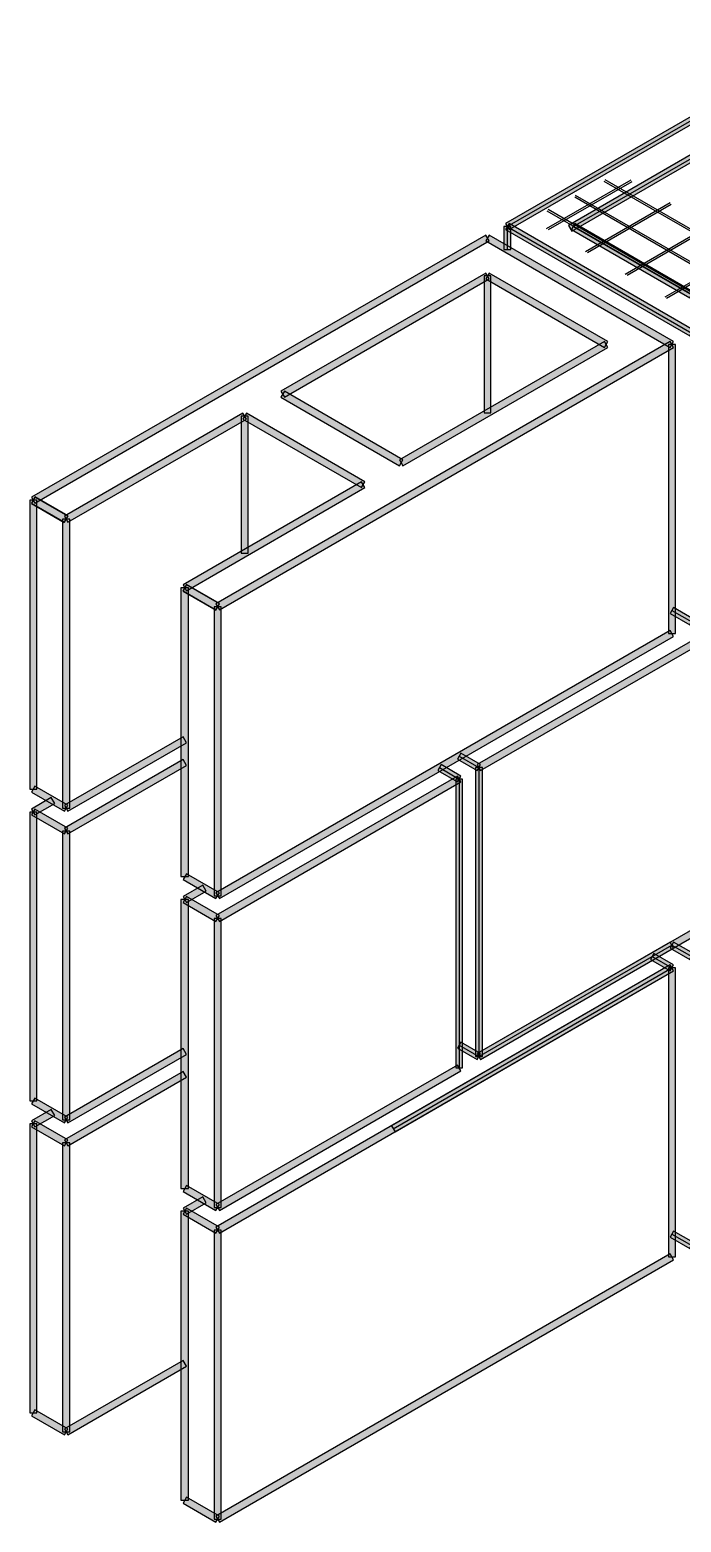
# Model space of a CAD drawing. Extents: x 0 to 119, y 0 to 84.
# Drawn here: x 37.709 to 39.422, y 32.636 to 36.561 of the extents above; entities that cross this region are included whole.
import ezdxf

# ---------------------------------------------------------------- set-up
doc = ezdxf.new("R2010")
doc.units = 0
doc.header["$MEASUREMENT"] = 0
doc.layers.add('10', color=252, linetype='CONTINUOUS')
doc.layers.add('12', color=170, linetype='CONTINUOUS')

msp = doc.modelspace()

# ---------------------------------------------------------------- linework, layer by layer
at = {"layer": '10', "color": 252, "linetype": 'Continuous'}
for p, q in [((38.965098, 36.043322), (40.316098, 36.823322)), ((39.138303, 36.043322), (39.677201, 36.354455)), ((38.965098, 36.043322), (39.450072, 35.763322)), ((38.965098, 36.043322), (39.450072, 35.763322)), ((38.965098, 36.043322), (38.965098, 35.983322)), ((39.138303, 36.043322), (39.450072, 35.863322)), ((39.398111, 35.033322), (39.450072, 35.003322)), ((38.786473, 34.620193), (38.838434, 34.590193)), ((38.838434, 34.650193), (38.890396, 34.620193)), ((38.890396, 34.620193), (38.890396, 33.860193)), ((38.838434, 34.590193), (38.838434, 33.830193)), ((38.890396, 33.860193), (39.398111, 34.153322)), ((39.398111, 34.153322), (39.450072, 34.123322)), ((39.346149, 34.123322), (39.398111, 34.093322)), ((38.665229, 33.670193), (39.398111, 34.093322)), ((38.838434, 33.890193), (38.890396, 33.860193)), ((39.398111, 33.393322), (39.450072, 33.363322))]:
    msp.add_line(p, q, dxfattribs=at)
for points in [[(40.320598, 36.815528), (40.311598, 36.831116), (38.960598, 36.051116), (38.969598, 36.035528), (40.320598, 36.815528)], [(39.691004, 36.352032), (39.682004, 36.36762), (39.125786, 36.046488), (39.134786, 36.030899), (39.691004, 36.352032)], [(38.974098, 36.043322), (38.956098, 36.043322), (38.956098, 35.983322), (38.974098, 35.983322), (38.974098, 36.043322)], [(39.445572, 35.755528), (39.454572, 35.771116), (38.969598, 36.051116), (38.960598, 36.035528), (39.445572, 35.755528)], [(39.445572, 35.855528), (39.454572, 35.871116), (39.142803, 36.051116), (39.133803, 36.035528), (39.445572, 35.855528)], [(38.917637, 36.005528), (38.908637, 36.021116), (37.713688, 35.331212), (37.722688, 35.315624), (38.917637, 36.005528)], [(39.393611, 35.725528), (39.402611, 35.741116), (38.917637, 36.021116), (38.908637, 36.005528), (39.393611, 35.725528)], [(38.917637, 35.905528), (38.908637, 35.921116), (38.369739, 35.609984), (38.378739, 35.594395), (38.917637, 35.905528)], [(39.220406, 35.725528), (39.229406, 35.741116), (38.917637, 35.921116), (38.908637, 35.905528), (39.220406, 35.725528)], [(38.922137, 35.913322), (38.904137, 35.913322), (38.904137, 35.553322), (38.922137, 35.553322), (38.922137, 35.913322)], [(38.198662, 35.051212), (38.207662, 35.035624), (39.402611, 35.725528), (39.393611, 35.741116), (38.198662, 35.051212)], [(38.681509, 35.429984), (38.690509, 35.414395), (39.229406, 35.725528), (39.220406, 35.741116), (38.681509, 35.429984)], [(39.407111, 35.733322), (39.389111, 35.733322), (39.389111, 34.973322), (39.407111, 34.973322), (39.407111, 35.733322)], [(38.378739, 35.609984), (38.369739, 35.594395), (38.681509, 35.414395), (38.690509, 35.429984), (38.378739, 35.609984)], [(37.800291, 35.281212), (37.809291, 35.265624), (38.278739, 35.53666), (38.269739, 35.552249), (37.800291, 35.281212)], [(38.283239, 35.544455), (38.265239, 35.544455), (38.265239, 35.184455), (38.283239, 35.184455), (38.283239, 35.544455)], [(38.278739, 35.552249), (38.269739, 35.53666), (38.581509, 35.35666), (38.590509, 35.372249), (38.278739, 35.552249)], [(38.590509, 35.35666), (38.581509, 35.372249), (38.11206, 35.101212), (38.12106, 35.085624), (38.590509, 35.35666)], [(37.799791, 35.264758), (37.809791, 35.282078), (37.723188, 35.332078), (37.713188, 35.314758), (37.799791, 35.264758)], [(37.800291, 35.265624), (37.809291, 35.281212), (37.722688, 35.331212), (37.713688, 35.315624), (37.800291, 35.265624)], [(37.727188, 35.323418), (37.709188, 35.323418), (37.709188, 34.563418), (37.727188, 34.563418), (37.727188, 35.323418)], [(37.814791, 35.273418), (37.794791, 35.273418), (37.794791, 34.513418), (37.814791, 34.513418), (37.814791, 35.273418)], [(38.12656, 35.093418), (38.10656, 35.093418), (38.10656, 34.333418), (38.12656, 34.333418), (38.12656, 35.093418)], [(38.198162, 35.034758), (38.208162, 35.052078), (38.12156, 35.102078), (38.11156, 35.084758), (38.198162, 35.034758)], [(38.198662, 35.035624), (38.207662, 35.051212), (38.12106, 35.101212), (38.11206, 35.085624), (38.198662, 35.035624)], [(38.194162, 34.283418), (38.212162, 34.283418), (38.212162, 35.043418), (38.194162, 35.043418), (38.194162, 34.283418)], [(39.402611, 35.041116), (39.393611, 35.025528), (39.445572, 34.995528), (39.454572, 35.011116), (39.402611, 35.041116)], [(39.402611, 34.965528), (39.393611, 34.981116), (38.198662, 34.291212), (38.207662, 34.275624), (39.402611, 34.965528)], [(38.885896, 34.627987), (38.894896, 34.612398), (39.506534, 34.965528), (39.497534, 34.981116), (38.885896, 34.627987)], [(38.12106, 34.685624), (38.11206, 34.701212), (37.800291, 34.521212), (37.809291, 34.505624), (38.12106, 34.685624)], [(37.800291, 34.461212), (37.809291, 34.445624), (38.12106, 34.625624), (38.11206, 34.641212), (37.800291, 34.461212)], [(38.833934, 34.582398), (38.842934, 34.597987), (38.790973, 34.627987), (38.781973, 34.612398), (38.833934, 34.582398)], [(38.885896, 34.612398), (38.894896, 34.627987), (38.842934, 34.657987), (38.833934, 34.642398), (38.885896, 34.612398)], [(38.899396, 34.620193), (38.881396, 34.620193), (38.881396, 33.860193), (38.899396, 33.860193), (38.899396, 34.620193)], [(38.899396, 34.620193), (38.881396, 34.620193), (38.881396, 33.860193), (38.899396, 33.860193), (38.899396, 34.620193)], [(38.198662, 34.231212), (38.207662, 34.215624), (38.842934, 34.582398), (38.833934, 34.597987), (38.198662, 34.231212)], [(38.847434, 34.590193), (38.829434, 34.590193), (38.829434, 33.830193), (38.847434, 33.830193), (38.847434, 34.590193)], [(38.847434, 34.590193), (38.829434, 34.590193), (38.829434, 33.830193), (38.847434, 33.830193), (38.847434, 34.590193)], [(37.722688, 34.571212), (37.713688, 34.555624), (37.800291, 34.505624), (37.809291, 34.521212), (37.722688, 34.571212)], [(37.722688, 34.571212), (37.713688, 34.555624), (37.800291, 34.505624), (37.809291, 34.521212), (37.722688, 34.571212)], [(37.77465, 34.525624), (37.76565, 34.541212), (37.713688, 34.511212), (37.722688, 34.495624), (37.77465, 34.525624)], [(37.727188, 34.503418), (37.709188, 34.503418), (37.709188, 33.743418), (37.727188, 33.743418), (37.727188, 34.503418)], [(37.800291, 34.445624), (37.809291, 34.461212), (37.722688, 34.511212), (37.713688, 34.495624), (37.800291, 34.445624)], [(37.814791, 34.453418), (37.794791, 34.453418), (37.794791, 33.693418), (37.814791, 33.693418), (37.814791, 34.453418)], [(38.12106, 34.341212), (38.11206, 34.325624), (38.198662, 34.275624), (38.207662, 34.291212), (38.12106, 34.341212)], [(38.12106, 34.341212), (38.11206, 34.325624), (38.198662, 34.275624), (38.207662, 34.291212), (38.12106, 34.341212)], [(38.173021, 34.295624), (38.164021, 34.311212), (38.11206, 34.281212), (38.12106, 34.265624), (38.173021, 34.295624)], [(38.12656, 34.273418), (38.10656, 34.273418), (38.10656, 33.513418), (38.12656, 33.513418), (38.12656, 34.273418)], [(38.198662, 34.215624), (38.207662, 34.231212), (38.12106, 34.281212), (38.11206, 34.265624), (38.198662, 34.215624)], [(38.194162, 33.463418), (38.212162, 33.463418), (38.212162, 34.223418), (38.194162, 34.223418), (38.194162, 33.463418)], [(38.194162, 33.463418), (38.212162, 33.463418), (38.212162, 34.223418), (38.194162, 34.223418), (38.194162, 33.463418)], [(38.885896, 33.867987), (38.894896, 33.852398), (39.506534, 34.205528), (39.497534, 34.221116), (38.885896, 33.867987)], [(38.885896, 33.867987), (38.894896, 33.852398), (39.402611, 34.145528), (39.393611, 34.161116), (38.885896, 33.867987)], [(38.885896, 33.867987), (38.894896, 33.852398), (39.402611, 34.145528), (39.393611, 34.161116), (38.885896, 33.867987)], [(39.445572, 34.115528), (39.454572, 34.131116), (39.402611, 34.161116), (39.393611, 34.145528), (39.445572, 34.115528)], [(39.393611, 34.085528), (39.402611, 34.101116), (39.350649, 34.131116), (39.341649, 34.115528), (39.393611, 34.085528)], [(38.198662, 33.411212), (38.207662, 33.395624), (39.402611, 34.085528), (39.393611, 34.101116), (38.198662, 33.411212)], [(38.660729, 33.677987), (38.669729, 33.662398), (39.402611, 34.085528), (39.393611, 34.101116), (38.660729, 33.677987)], [(38.660729, 33.677987), (38.669729, 33.662398), (39.402611, 34.085528), (39.393611, 34.101116), (38.660729, 33.677987)], [(39.389111, 33.333322), (39.407111, 33.333322), (39.407111, 34.093322), (39.389111, 34.093322), (39.389111, 33.333322)], [(39.407111, 34.093322), (39.389111, 34.093322), (39.389111, 33.333322), (39.407111, 33.333322), (39.407111, 34.093322)], [(39.407111, 34.093322), (39.389111, 34.093322), (39.389111, 33.333322), (39.407111, 33.333322), (39.407111, 34.093322)], [(38.12106, 33.865624), (38.11206, 33.881212), (37.800291, 33.701212), (37.809291, 33.685624), (38.12106, 33.865624)], [(38.885896, 33.852398), (38.894896, 33.867987), (38.842934, 33.897987), (38.833934, 33.882398), (38.885896, 33.852398)], [(38.842934, 33.822398), (38.833934, 33.837987), (38.198662, 33.471212), (38.207662, 33.455624), (38.842934, 33.822398)], [(37.800291, 33.641212), (37.809291, 33.625624), (38.12106, 33.805624), (38.11206, 33.821212), (37.800291, 33.641212)], [(37.722688, 33.751212), (37.713688, 33.735624), (37.800291, 33.685624), (37.809291, 33.701212), (37.722688, 33.751212)], [(37.722688, 33.751212), (37.713688, 33.735624), (37.800291, 33.685624), (37.809291, 33.701212), (37.722688, 33.751212)], [(37.77465, 33.705624), (37.76565, 33.721212), (37.713688, 33.691212), (37.722688, 33.675624), (37.77465, 33.705624)], [(37.727188, 33.683418), (37.709188, 33.683418), (37.709188, 32.923418), (37.727188, 32.923418), (37.727188, 33.683418)], [(37.727188, 33.683418), (37.709188, 33.683418), (37.709188, 32.923418), (37.727188, 32.923418), (37.727188, 33.683418)], [(37.800291, 33.625624), (37.809291, 33.641212), (37.722688, 33.691212), (37.713688, 33.675624), (37.800291, 33.625624)], [(37.800291, 33.625624), (37.809291, 33.641212), (37.722688, 33.691212), (37.713688, 33.675624), (37.800291, 33.625624)], [(37.814791, 33.633418), (37.794791, 33.633418), (37.794791, 32.873418), (37.814791, 32.873418), (37.814791, 33.633418)], [(37.814791, 33.633418), (37.794791, 33.633418), (37.794791, 32.873418), (37.814791, 32.873418), (37.814791, 33.633418)], [(38.12106, 33.521212), (38.11206, 33.505624), (38.198662, 33.455624), (38.207662, 33.471212), (38.12106, 33.521212)], [(38.173021, 33.475624), (38.164021, 33.491212), (38.11206, 33.461212), (38.12106, 33.445624), (38.173021, 33.475624)], [(38.12656, 33.453418), (38.10656, 33.453418), (38.10656, 32.693418), (38.12656, 32.693418), (38.12656, 33.453418)], [(38.12656, 33.453418), (38.10656, 33.453418), (38.10656, 32.693418), (38.12656, 32.693418), (38.12656, 33.453418)], [(38.198662, 33.395624), (38.207662, 33.411212), (38.12106, 33.461212), (38.11206, 33.445624), (38.198662, 33.395624)], [(38.198662, 33.395624), (38.207662, 33.411212), (38.12106, 33.461212), (38.11206, 33.445624), (38.198662, 33.395624)], [(38.194162, 32.643418), (38.212162, 32.643418), (38.212162, 33.403418), (38.194162, 33.403418), (38.194162, 32.643418)], [(38.194162, 32.643418), (38.212162, 32.643418), (38.212162, 33.403418), (38.194162, 33.403418), (38.194162, 32.643418)], [(39.402611, 33.401116), (39.393611, 33.385528), (39.445572, 33.355528), (39.454572, 33.371116), (39.402611, 33.401116)], [(39.402611, 33.325528), (39.393611, 33.341116), (38.198662, 32.651212), (38.207662, 32.635624), (39.402611, 33.325528)], [(38.12106, 33.045624), (38.11206, 33.061212), (37.800291, 32.881212), (37.809291, 32.865624), (38.12106, 33.045624)], [(38.12106, 33.045624), (38.11206, 33.061212), (37.800291, 32.881212), (37.809291, 32.865624), (38.12106, 33.045624)], [(37.722688, 32.931212), (37.713688, 32.915624), (37.800291, 32.865624), (37.809291, 32.881212), (37.722688, 32.931212)], [(37.722688, 32.931212), (37.713688, 32.915624), (37.800291, 32.865624), (37.809291, 32.881212), (37.722688, 32.931212)], [(37.722688, 32.931212), (37.713688, 32.915624), (37.800291, 32.865624), (37.809291, 32.881212), (37.722688, 32.931212)], [(38.12106, 32.701212), (38.11206, 32.685624), (38.198662, 32.635624), (38.207662, 32.651212), (38.12106, 32.701212)], [(38.12106, 32.701212), (38.11206, 32.685624), (38.198662, 32.635624), (38.207662, 32.651212), (38.12106, 32.701212)]]:
    msp.add_lwpolyline(points, dxfattribs=at)
for points in [[(40.320598, 36.815528), (40.311598, 36.831116), (38.960598, 36.051116)], [(40.320598, 36.815528), (38.960598, 36.051116), (38.969598, 36.035528)], [(40.320598, 36.815528), (38.969598, 36.035528), (40.320598, 36.815528)], [(39.691004, 36.352032), (39.682004, 36.36762), (39.125786, 36.046488)], [(39.691004, 36.352032), (39.125786, 36.046488), (39.134786, 36.030899)], [(39.691004, 36.352032), (39.134786, 36.030899), (39.691004, 36.352032)], [(38.974098, 36.043322), (38.956098, 36.043322), (38.956098, 35.983322)], [(38.974098, 36.043322), (38.956098, 35.983322), (38.974098, 35.983322)], [(39.445572, 35.755528), (38.969598, 36.051116), (38.960598, 36.035528)], [(39.445572, 35.755528), (38.960598, 36.035528), (39.445572, 35.755528)], [(39.445572, 35.755528), (39.454572, 35.771116), (38.969598, 36.051116)], [(38.974098, 36.043322), (38.974098, 35.983322), (38.974098, 36.043322)], [(39.445572, 35.855528), (39.142803, 36.051116), (39.133803, 36.035528)], [(39.445572, 35.855528), (39.133803, 36.035528), (39.445572, 35.855528)], [(39.445572, 35.855528), (39.454572, 35.871116), (39.142803, 36.051116)], [(38.917637, 36.005528), (38.908637, 36.021116), (37.713688, 35.331212)], [(38.917637, 36.005528), (37.713688, 35.331212), (37.722688, 35.315624)], [(38.917637, 36.005528), (37.722688, 35.315624), (38.917637, 36.005528)], [(39.393611, 35.725528), (38.917637, 36.021116), (38.908637, 36.005528)], [(39.393611, 35.725528), (38.908637, 36.005528), (39.393611, 35.725528)], [(39.393611, 35.725528), (39.402611, 35.741116), (38.917637, 36.021116)], [(38.917637, 35.905528), (38.908637, 35.921116), (38.369739, 35.609984)], [(39.220406, 35.725528), (38.917637, 35.921116), (38.908637, 35.905528)], [(39.220406, 35.725528), (39.229406, 35.741116), (38.917637, 35.921116)], [(38.917637, 35.905528), (38.369739, 35.609984), (38.378739, 35.594395)], [(38.917637, 35.905528), (38.378739, 35.594395), (38.917637, 35.905528)], [(38.922137, 35.913322), (38.904137, 35.913322), (38.904137, 35.553322)], [(38.922137, 35.913322), (38.904137, 35.553322), (38.922137, 35.553322)], [(39.220406, 35.725528), (38.908637, 35.905528), (39.220406, 35.725528)], [(38.922137, 35.913322), (38.922137, 35.553322), (38.922137, 35.913322)], [(38.198662, 35.051212), (39.402611, 35.725528), (39.393611, 35.741116)], [(38.198662, 35.051212), (39.393611, 35.741116), (38.198662, 35.051212)], [(38.198662, 35.051212), (38.207662, 35.035624), (39.402611, 35.725528)], [(38.681509, 35.429984), (39.229406, 35.725528), (39.220406, 35.741116)], [(38.681509, 35.429984), (39.220406, 35.741116), (38.681509, 35.429984)], [(38.681509, 35.429984), (38.690509, 35.414395), (39.229406, 35.725528)], [(39.407111, 35.733322), (39.389111, 35.733322), (39.389111, 34.973322)], [(39.407111, 35.733322), (39.389111, 34.973322), (39.407111, 34.973322)], [(39.407111, 35.733322), (39.407111, 34.973322), (39.407111, 35.733322)], [(38.378739, 35.609984), (38.369739, 35.594395), (38.681509, 35.414395)], [(38.378739, 35.609984), (38.681509, 35.414395), (38.690509, 35.429984)], [(38.378739, 35.609984), (38.690509, 35.429984), (38.378739, 35.609984)], [(37.800291, 35.281212), (38.278739, 35.53666), (38.269739, 35.552249)], [(37.800291, 35.281212), (38.269739, 35.552249), (37.800291, 35.281212)], [(37.800291, 35.281212), (37.809291, 35.265624), (38.278739, 35.53666)], [(38.283239, 35.544455), (38.265239, 35.544455), (38.265239, 35.184455)], [(38.283239, 35.544455), (38.265239, 35.184455), (38.283239, 35.184455)], [(38.278739, 35.552249), (38.269739, 35.53666), (38.581509, 35.35666)], [(38.278739, 35.552249), (38.581509, 35.35666), (38.590509, 35.372249)], [(38.278739, 35.552249), (38.590509, 35.372249), (38.278739, 35.552249)], [(38.283239, 35.544455), (38.283239, 35.184455), (38.283239, 35.544455)], [(38.590509, 35.35666), (38.581509, 35.372249), (38.11206, 35.101212)], [(37.799791, 35.264758), (37.723188, 35.332078), (37.713188, 35.314758)], [(37.800291, 35.265624), (37.722688, 35.331212), (37.713688, 35.315624)], [(37.800291, 35.265624), (37.809291, 35.281212), (37.722688, 35.331212)], [(37.799791, 35.264758), (37.809791, 35.282078), (37.723188, 35.332078)], [(38.590509, 35.35666), (38.11206, 35.101212), (38.12106, 35.085624)], [(38.590509, 35.35666), (38.12106, 35.085624), (38.590509, 35.35666)], [(37.727188, 35.323418), (37.709188, 35.323418), (37.709188, 34.563418)], [(37.727188, 35.323418), (37.709188, 34.563418), (37.727188, 34.563418)], [(37.799791, 35.264758), (37.713188, 35.314758), (37.799791, 35.264758)], [(37.800291, 35.265624), (37.713688, 35.315624), (37.800291, 35.265624)], [(37.727188, 35.323418), (37.727188, 34.563418), (37.727188, 35.323418)], [(37.814791, 35.273418), (37.794791, 35.273418), (37.794791, 34.513418)], [(37.814791, 35.273418), (37.794791, 34.513418), (37.814791, 34.513418)], [(37.814791, 35.273418), (37.814791, 34.513418), (37.814791, 35.273418)], [(38.12656, 35.093418), (38.10656, 35.093418), (38.10656, 34.333418)], [(38.12656, 35.093418), (38.10656, 34.333418), (38.12656, 34.333418)], [(38.198162, 35.034758), (38.12156, 35.102078), (38.11156, 35.084758)], [(38.198662, 35.035624), (38.12106, 35.101212), (38.11206, 35.085624)], [(38.198662, 35.035624), (38.207662, 35.051212), (38.12106, 35.101212)], [(38.198162, 35.034758), (38.208162, 35.052078), (38.12156, 35.102078)], [(38.12656, 35.093418), (38.12656, 34.333418), (38.12656, 35.093418)], [(38.198162, 35.034758), (38.11156, 35.084758), (38.198162, 35.034758)], [(38.198662, 35.035624), (38.11206, 35.085624), (38.198662, 35.035624)], [(38.194162, 34.283418), (38.212162, 34.283418), (38.212162, 35.043418)], [(38.194162, 34.283418), (38.212162, 35.043418), (38.194162, 35.043418)], [(38.194162, 34.283418), (38.194162, 35.043418), (38.194162, 34.283418)], [(39.402611, 35.041116), (39.393611, 35.025528), (39.445572, 34.995528)], [(39.402611, 35.041116), (39.445572, 34.995528), (39.454572, 35.011116)], [(39.402611, 35.041116), (39.454572, 35.011116), (39.402611, 35.041116)], [(39.402611, 34.965528), (39.393611, 34.981116), (38.198662, 34.291212)], [(38.885896, 34.627987), (39.506534, 34.965528), (39.497534, 34.981116)], [(38.885896, 34.627987), (39.497534, 34.981116), (38.885896, 34.627987)], [(39.402611, 34.965528), (38.198662, 34.291212), (38.207662, 34.275624)], [(39.402611, 34.965528), (38.207662, 34.275624), (39.402611, 34.965528)], [(38.885896, 34.627987), (38.894896, 34.612398), (39.506534, 34.965528)], [(38.12106, 34.685624), (38.11206, 34.701212), (37.800291, 34.521212)], [(38.12106, 34.685624), (37.800291, 34.521212), (37.809291, 34.505624)], [(38.12106, 34.685624), (37.809291, 34.505624), (38.12106, 34.685624)], [(37.800291, 34.461212), (38.12106, 34.625624), (38.11206, 34.641212)], [(37.800291, 34.461212), (38.11206, 34.641212), (37.800291, 34.461212)], [(37.800291, 34.461212), (37.809291, 34.445624), (38.12106, 34.625624)], [(38.833934, 34.582398), (38.790973, 34.627987), (38.781973, 34.612398)], [(38.833934, 34.582398), (38.842934, 34.597987), (38.790973, 34.627987)], [(38.885896, 34.612398), (38.842934, 34.657987), (38.833934, 34.642398)], [(38.885896, 34.612398), (38.833934, 34.642398), (38.885896, 34.612398)], [(38.885896, 34.612398), (38.894896, 34.627987), (38.842934, 34.657987)], [(38.899396, 34.620193), (38.881396, 34.620193), (38.881396, 33.860193)], [(38.899396, 34.620193), (38.881396, 33.860193), (38.899396, 33.860193)], [(38.899396, 34.620193), (38.881396, 34.620193), (38.881396, 33.860193)], [(38.899396, 34.620193), (38.881396, 33.860193), (38.899396, 33.860193)], [(38.899396, 34.620193), (38.899396, 33.860193), (38.899396, 34.620193)], [(38.899396, 34.620193), (38.899396, 33.860193), (38.899396, 34.620193)], [(38.198662, 34.231212), (38.842934, 34.582398), (38.833934, 34.597987)], [(38.198662, 34.231212), (38.833934, 34.597987), (38.198662, 34.231212)], [(38.198662, 34.231212), (38.207662, 34.215624), (38.842934, 34.582398)], [(38.833934, 34.582398), (38.781973, 34.612398), (38.833934, 34.582398)], [(38.847434, 34.590193), (38.829434, 34.590193), (38.829434, 33.830193)], [(38.847434, 34.590193), (38.829434, 33.830193), (38.847434, 33.830193)], [(38.847434, 34.590193), (38.829434, 34.590193), (38.829434, 33.830193)], [(38.847434, 34.590193), (38.829434, 33.830193), (38.847434, 33.830193)], [(38.847434, 34.590193), (38.847434, 33.830193), (38.847434, 34.590193)], [(38.847434, 34.590193), (38.847434, 33.830193), (38.847434, 34.590193)], [(37.722688, 34.571212), (37.713688, 34.555624), (37.800291, 34.505624)], [(37.722688, 34.571212), (37.713688, 34.555624), (37.800291, 34.505624)], [(37.77465, 34.525624), (37.76565, 34.541212), (37.713688, 34.511212)], [(37.722688, 34.571212), (37.800291, 34.505624), (37.809291, 34.521212)], [(37.722688, 34.571212), (37.809291, 34.521212), (37.722688, 34.571212)], [(37.722688, 34.571212), (37.800291, 34.505624), (37.809291, 34.521212)], [(37.722688, 34.571212), (37.809291, 34.521212), (37.722688, 34.571212)], [(37.727188, 34.503418), (37.709188, 34.503418), (37.709188, 33.743418)], [(37.727188, 34.503418), (37.709188, 33.743418), (37.727188, 33.743418)], [(37.77465, 34.525624), (37.713688, 34.511212), (37.722688, 34.495624)], [(37.800291, 34.445624), (37.722688, 34.511212), (37.713688, 34.495624)], [(37.77465, 34.525624), (37.722688, 34.495624), (37.77465, 34.525624)], [(37.800291, 34.445624), (37.809291, 34.461212), (37.722688, 34.511212)], [(37.727188, 34.503418), (37.727188, 33.743418), (37.727188, 34.503418)], [(37.800291, 34.445624), (37.713688, 34.495624), (37.800291, 34.445624)], [(37.814791, 34.453418), (37.794791, 34.453418), (37.794791, 33.693418)], [(37.814791, 34.453418), (37.794791, 33.693418), (37.814791, 33.693418)], [(37.814791, 34.453418), (37.814791, 33.693418), (37.814791, 34.453418)], [(38.12106, 34.341212), (38.11206, 34.325624), (38.198662, 34.275624)], [(38.12106, 34.341212), (38.11206, 34.325624), (38.198662, 34.275624)], [(38.173021, 34.295624), (38.164021, 34.311212), (38.11206, 34.281212)], [(38.12106, 34.341212), (38.198662, 34.275624), (38.207662, 34.291212)], [(38.12106, 34.341212), (38.207662, 34.291212), (38.12106, 34.341212)], [(38.12106, 34.341212), (38.198662, 34.275624), (38.207662, 34.291212)], [(38.12106, 34.341212), (38.207662, 34.291212), (38.12106, 34.341212)], [(38.12656, 34.273418), (38.10656, 34.273418), (38.10656, 33.513418)], [(38.12656, 34.273418), (38.10656, 33.513418), (38.12656, 33.513418)], [(38.173021, 34.295624), (38.11206, 34.281212), (38.12106, 34.265624)], [(38.198662, 34.215624), (38.12106, 34.281212), (38.11206, 34.265624)], [(38.173021, 34.295624), (38.12106, 34.265624), (38.173021, 34.295624)], [(38.198662, 34.215624), (38.207662, 34.231212), (38.12106, 34.281212)], [(38.12656, 34.273418), (38.12656, 33.513418), (38.12656, 34.273418)], [(38.198662, 34.215624), (38.11206, 34.265624), (38.198662, 34.215624)], [(38.194162, 33.463418), (38.212162, 33.463418), (38.212162, 34.223418)], [(38.194162, 33.463418), (38.212162, 34.223418), (38.194162, 34.223418)], [(38.194162, 33.463418), (38.194162, 34.223418), (38.194162, 33.463418)], [(38.194162, 33.463418), (38.212162, 33.463418), (38.212162, 34.223418)], [(38.194162, 33.463418), (38.212162, 34.223418), (38.194162, 34.223418)], [(38.194162, 33.463418), (38.194162, 34.223418), (38.194162, 33.463418)], [(38.885896, 33.867987), (39.506534, 34.205528), (39.497534, 34.221116)], [(38.885896, 33.867987), (39.497534, 34.221116), (38.885896, 33.867987)], [(38.885896, 33.867987), (38.894896, 33.852398), (39.506534, 34.205528)], [(38.885896, 33.867987), (39.402611, 34.145528), (39.393611, 34.161116)], [(38.885896, 33.867987), (39.393611, 34.161116), (38.885896, 33.867987)], [(38.885896, 33.867987), (39.402611, 34.145528), (39.393611, 34.161116)], [(38.885896, 33.867987), (39.393611, 34.161116), (38.885896, 33.867987)], [(39.445572, 34.115528), (39.402611, 34.161116), (39.393611, 34.145528)], [(39.445572, 34.115528), (39.454572, 34.131116), (39.402611, 34.161116)], [(38.885896, 33.867987), (38.894896, 33.852398), (39.402611, 34.145528)], [(38.885896, 33.867987), (38.894896, 33.852398), (39.402611, 34.145528)], [(39.393611, 34.085528), (39.350649, 34.131116), (39.341649, 34.115528)], [(39.393611, 34.085528), (39.341649, 34.115528), (39.393611, 34.085528)], [(39.393611, 34.085528), (39.402611, 34.101116), (39.350649, 34.131116)], [(39.445572, 34.115528), (39.393611, 34.145528), (39.445572, 34.115528)], [(38.198662, 33.411212), (39.402611, 34.085528), (39.393611, 34.101116)], [(38.198662, 33.411212), (39.393611, 34.101116), (38.198662, 33.411212)], [(38.198662, 33.411212), (38.207662, 33.395624), (39.402611, 34.085528)], [(38.660729, 33.677987), (39.402611, 34.085528), (39.393611, 34.101116)], [(38.660729, 33.677987), (39.393611, 34.101116), (38.660729, 33.677987)], [(38.660729, 33.677987), (39.402611, 34.085528), (39.393611, 34.101116)], [(38.660729, 33.677987), (39.393611, 34.101116), (38.660729, 33.677987)], [(38.660729, 33.677987), (38.669729, 33.662398), (39.402611, 34.085528)], [(38.660729, 33.677987), (38.669729, 33.662398), (39.402611, 34.085528)], [(39.389111, 33.333322), (39.407111, 33.333322), (39.407111, 34.093322)], [(39.389111, 33.333322), (39.407111, 34.093322), (39.389111, 34.093322)], [(39.389111, 33.333322), (39.389111, 34.093322), (39.389111, 33.333322)], [(39.407111, 34.093322), (39.389111, 34.093322), (39.389111, 33.333322)], [(39.407111, 34.093322), (39.389111, 33.333322), (39.407111, 33.333322)], [(39.407111, 34.093322), (39.389111, 34.093322), (39.389111, 33.333322)], [(39.407111, 34.093322), (39.389111, 33.333322), (39.407111, 33.333322)], [(39.407111, 34.093322), (39.407111, 33.333322), (39.407111, 34.093322)], [(39.407111, 34.093322), (39.407111, 33.333322), (39.407111, 34.093322)], [(38.12106, 33.865624), (38.11206, 33.881212), (37.800291, 33.701212)], [(38.885896, 33.852398), (38.842934, 33.897987), (38.833934, 33.882398)], [(38.885896, 33.852398), (38.833934, 33.882398), (38.885896, 33.852398)], [(38.885896, 33.852398), (38.894896, 33.867987), (38.842934, 33.897987)], [(38.12106, 33.865624), (37.800291, 33.701212), (37.809291, 33.685624)], [(38.12106, 33.865624), (37.809291, 33.685624), (38.12106, 33.865624)], [(38.842934, 33.822398), (38.833934, 33.837987), (38.198662, 33.471212)], [(37.800291, 33.641212), (38.12106, 33.805624), (38.11206, 33.821212)], [(37.800291, 33.641212), (38.11206, 33.821212), (37.800291, 33.641212)], [(37.800291, 33.641212), (37.809291, 33.625624), (38.12106, 33.805624)], [(38.842934, 33.822398), (38.198662, 33.471212), (38.207662, 33.455624)], [(38.842934, 33.822398), (38.207662, 33.455624), (38.842934, 33.822398)], [(37.722688, 33.751212), (37.713688, 33.735624), (37.800291, 33.685624)], [(37.722688, 33.751212), (37.713688, 33.735624), (37.800291, 33.685624)], [(37.77465, 33.705624), (37.76565, 33.721212), (37.713688, 33.691212)], [(37.722688, 33.751212), (37.800291, 33.685624), (37.809291, 33.701212)], [(37.722688, 33.751212), (37.809291, 33.701212), (37.722688, 33.751212)], [(37.722688, 33.751212), (37.800291, 33.685624), (37.809291, 33.701212)], [(37.722688, 33.751212), (37.809291, 33.701212), (37.722688, 33.751212)], [(37.727188, 33.683418), (37.709188, 33.683418), (37.709188, 32.923418)], [(37.727188, 33.683418), (37.709188, 32.923418), (37.727188, 32.923418)], [(37.727188, 33.683418), (37.709188, 33.683418), (37.709188, 32.923418)], [(37.727188, 33.683418), (37.709188, 32.923418), (37.727188, 32.923418)], [(37.77465, 33.705624), (37.713688, 33.691212), (37.722688, 33.675624)], [(37.800291, 33.625624), (37.722688, 33.691212), (37.713688, 33.675624)], [(37.800291, 33.625624), (37.722688, 33.691212), (37.713688, 33.675624)], [(37.77465, 33.705624), (37.722688, 33.675624), (37.77465, 33.705624)], [(37.800291, 33.625624), (37.809291, 33.641212), (37.722688, 33.691212)], [(37.800291, 33.625624), (37.809291, 33.641212), (37.722688, 33.691212)], [(37.727188, 33.683418), (37.727188, 32.923418), (37.727188, 33.683418)], [(37.727188, 33.683418), (37.727188, 32.923418), (37.727188, 33.683418)], [(37.800291, 33.625624), (37.713688, 33.675624), (37.800291, 33.625624)], [(37.800291, 33.625624), (37.713688, 33.675624), (37.800291, 33.625624)], [(37.814791, 33.633418), (37.794791, 33.633418), (37.794791, 32.873418)], [(37.814791, 33.633418), (37.794791, 32.873418), (37.814791, 32.873418)], [(37.814791, 33.633418), (37.794791, 33.633418), (37.794791, 32.873418)], [(37.814791, 33.633418), (37.794791, 32.873418), (37.814791, 32.873418)], [(37.814791, 33.633418), (37.814791, 32.873418), (37.814791, 33.633418)], [(37.814791, 33.633418), (37.814791, 32.873418), (37.814791, 33.633418)], [(38.12106, 33.521212), (38.11206, 33.505624), (38.198662, 33.455624)], [(38.12106, 33.521212), (38.198662, 33.455624), (38.207662, 33.471212)], [(38.12106, 33.521212), (38.207662, 33.471212), (38.12106, 33.521212)], [(38.173021, 33.475624), (38.164021, 33.491212), (38.11206, 33.461212)], [(38.12656, 33.453418), (38.10656, 33.453418), (38.10656, 32.693418)], [(38.12656, 33.453418), (38.10656, 32.693418), (38.12656, 32.693418)], [(38.12656, 33.453418), (38.10656, 33.453418), (38.10656, 32.693418)], [(38.12656, 33.453418), (38.10656, 32.693418), (38.12656, 32.693418)], [(38.173021, 33.475624), (38.11206, 33.461212), (38.12106, 33.445624)], [(38.198662, 33.395624), (38.12106, 33.461212), (38.11206, 33.445624)], [(38.198662, 33.395624), (38.12106, 33.461212), (38.11206, 33.445624)], [(38.198662, 33.395624), (38.11206, 33.445624), (38.198662, 33.395624)], [(38.198662, 33.395624), (38.11206, 33.445624), (38.198662, 33.395624)], [(38.173021, 33.475624), (38.12106, 33.445624), (38.173021, 33.475624)], [(38.198662, 33.395624), (38.207662, 33.411212), (38.12106, 33.461212)], [(38.198662, 33.395624), (38.207662, 33.411212), (38.12106, 33.461212)], [(38.12656, 33.453418), (38.12656, 32.693418), (38.12656, 33.453418)], [(38.12656, 33.453418), (38.12656, 32.693418), (38.12656, 33.453418)], [(38.194162, 32.643418), (38.212162, 32.643418), (38.212162, 33.403418)], [(38.194162, 32.643418), (38.212162, 33.403418), (38.194162, 33.403418)], [(38.194162, 32.643418), (38.194162, 33.403418), (38.194162, 32.643418)], [(38.194162, 32.643418), (38.212162, 32.643418), (38.212162, 33.403418)], [(38.194162, 32.643418), (38.212162, 33.403418), (38.194162, 33.403418)], [(38.194162, 32.643418), (38.194162, 33.403418), (38.194162, 32.643418)], [(39.402611, 33.401116), (39.393611, 33.385528), (39.445572, 33.355528)], [(39.402611, 33.401116), (39.445572, 33.355528), (39.454572, 33.371116)], [(39.402611, 33.401116), (39.454572, 33.371116), (39.402611, 33.401116)], [(39.402611, 33.325528), (39.393611, 33.341116), (38.198662, 32.651212)], [(39.402611, 33.325528), (38.198662, 32.651212), (38.207662, 32.635624)], [(39.402611, 33.325528), (38.207662, 32.635624), (39.402611, 33.325528)], [(38.12106, 33.045624), (38.11206, 33.061212), (37.800291, 32.881212)], [(38.12106, 33.045624), (38.11206, 33.061212), (37.800291, 32.881212)], [(38.12106, 33.045624), (37.800291, 32.881212), (37.809291, 32.865624)], [(38.12106, 33.045624), (37.800291, 32.881212), (37.809291, 32.865624)], [(38.12106, 33.045624), (37.809291, 32.865624), (38.12106, 33.045624)], [(38.12106, 33.045624), (37.809291, 32.865624), (38.12106, 33.045624)], [(37.722688, 32.931212), (37.713688, 32.915624), (37.800291, 32.865624)], [(37.722688, 32.931212), (37.713688, 32.915624), (37.800291, 32.865624)], [(37.722688, 32.931212), (37.713688, 32.915624), (37.800291, 32.865624)], [(37.722688, 32.931212), (37.800291, 32.865624), (37.809291, 32.881212)], [(37.722688, 32.931212), (37.809291, 32.881212), (37.722688, 32.931212)], [(37.722688, 32.931212), (37.800291, 32.865624), (37.809291, 32.881212)], [(37.722688, 32.931212), (37.809291, 32.881212), (37.722688, 32.931212)], [(37.722688, 32.931212), (37.800291, 32.865624), (37.809291, 32.881212)], [(37.722688, 32.931212), (37.809291, 32.881212), (37.722688, 32.931212)], [(38.12106, 32.701212), (38.11206, 32.685624), (38.198662, 32.635624)], [(38.12106, 32.701212), (38.11206, 32.685624), (38.198662, 32.635624)], [(38.12106, 32.701212), (38.198662, 32.635624), (38.207662, 32.651212)], [(38.12106, 32.701212), (38.207662, 32.651212), (38.12106, 32.701212)], [(38.12106, 32.701212), (38.198662, 32.635624), (38.207662, 32.651212)], [(38.12106, 32.701212), (38.207662, 32.651212), (38.12106, 32.701212)]]:
    msp.add_solid(points, dxfattribs=at)
at = {"layer": '12', "color": 170, "linetype": 'Continuous'}
for p, q in [((39.289778, 36.165697), (39.067239, 36.037214)), ((39.292278, 36.161367), (39.072239, 36.034327)), ((40.315139, 35.529655), (39.219595, 36.162168)), ((40.320139, 35.532541), (39.222095, 36.166498)), ((40.24065, 35.486648), (39.142314, 36.120773)), ((40.24565, 35.489535), (39.144814, 36.125103)), ((40.172551, 35.447331), (39.069713, 36.084055)), ((40.177551, 35.450218), (39.072213, 36.088385)), ((39.393701, 36.105697), (39.171162, 35.977214)), ((39.396201, 36.101367), (39.176162, 35.974327)), ((39.497624, 36.045697), (39.275085, 35.917214)), ((39.500124, 36.041367), (39.280085, 35.914327)), ((39.601547, 35.985697), (39.379008, 35.857214)), ((39.604047, 35.981367), (39.384008, 35.854327))]:
    msp.add_line(p, q, dxfattribs=at)

doc.saveas('drawing.dxf')
